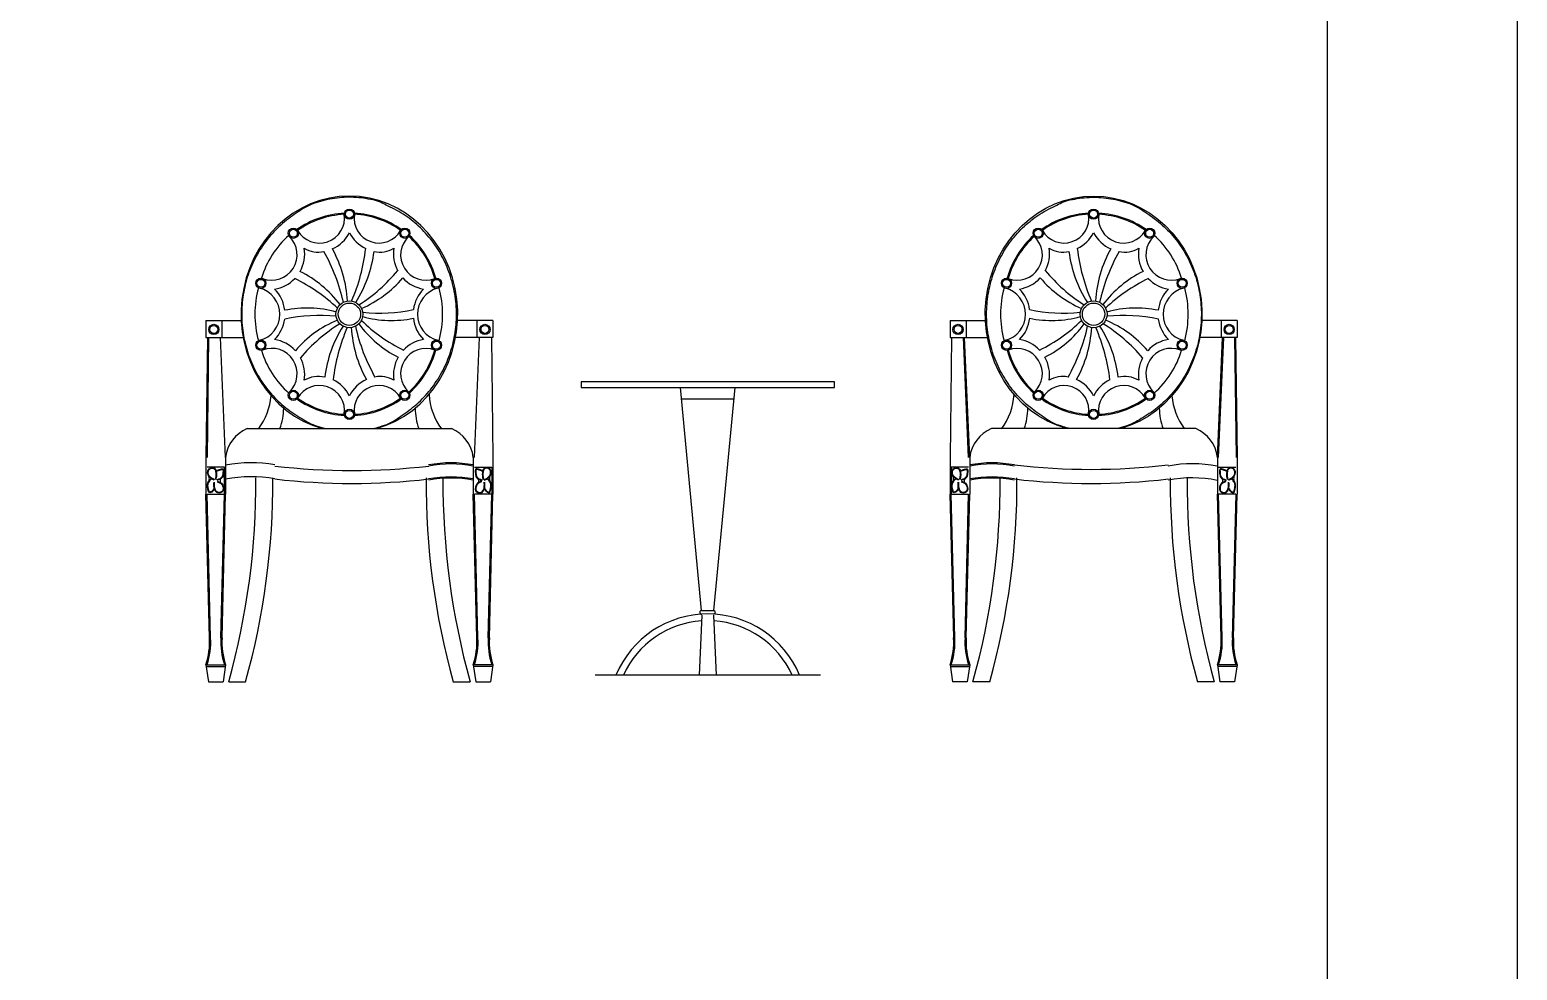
# Model space of a CAD drawing. Header units: inches. Extents: x 10 to 52.5, y 12.2 to 37.
# Drawn here: x 28.359 to 31.002, y 17.227 to 18.9 of the extents above; entities that cross this region are included whole.
import ezdxf

# ---------------------------------------------------------------- set-up
doc = ezdxf.new("R2010")
doc.units = ezdxf.units.IN
doc.header["$MEASUREMENT"] = 0
doc.layers.add('02', color=2, linetype='Continuous')
doc.layers.add('kadrbm', color=4, linetype='Continuous')

# ---------------------------------------------------------------- blocks, each defined once
blk = doc.blocks.new('kadrbm')
at = {"layer": 'kadrbm', "color": 4}
blk.add_lwpolyline([(0, 0), (0, 24.7972), (21, 24.7972), (21, 0), (0, 0)], close=True, dxfattribs=at)
blk.add_lwpolyline([(20.6631, 0.3257), (20.6631, 24.4603), (0.3369, 24.4603), (0.3369, 0.3257), (20.6631, 0.3257)], dxfattribs=at)

msp = doc.modelspace()

# ---------------------------------------------------------------- linework, layer by layer
at = {"layer": '02'}
for p, q in [((28.6719, 18.3828), (28.7347, 18.3828)), ((28.6719, 18.3828), (28.6719, 18.3528)), ((28.7005, 18.3828), (28.7005, 18.3528)), ((29.1819, 18.3828), (29.1191, 18.3828)), ((29.1534, 18.3828), (29.1534, 18.3528)), ((29.1819, 18.3828), (29.1819, 18.3528)), ((29.9941, 18.3828), (30.0569, 18.3828)), ((29.9941, 18.3828), (29.9941, 18.3528)), ((30.0227, 18.3828), (30.0227, 18.3528)), ((30.5041, 18.3828), (30.4413, 18.3828)), ((30.4755, 18.3828), (30.4755, 18.3528)), ((30.5041, 18.3828), (30.5041, 18.3528)), ((28.6746, 18.3528), (28.6719, 18.1395)), ((28.6719, 18.3528), (28.7382, 18.3528)), ((28.6766, 18.3527), (28.6739, 18.1395)), ((28.7069, 18.1395), (28.6978, 18.3528)), ((29.1819, 18.3528), (29.1157, 18.3528)), ((29.1489, 18.1394), (29.1581, 18.3527)), ((29.1793, 18.3528), (29.1819, 18.1395)), ((29.9968, 18.3528), (29.9941, 18.1395)), ((29.9941, 18.3528), (30.0604, 18.3528)), ((30.0271, 18.1394), (30.018, 18.3527)), ((30.0291, 18.1395), (30.02, 18.3528)), ((30.5041, 18.3528), (30.4379, 18.3528)), ((30.4691, 18.1395), (30.4782, 18.3528)), ((30.4711, 18.1394), (30.4802, 18.3527)), ((30.4994, 18.3527), (30.5021, 18.1395)), ((30.5014, 18.3528), (30.5041, 18.1395)), ((29.3386, 18.2737), (29.3386, 18.2637)), ((29.7886, 18.2737), (29.3386, 18.2737)), ((29.3386, 18.2637), (29.7886, 18.2637)), ((29.5527, 17.8673), (29.5151, 18.2637)), ((29.5745, 17.8673), (29.6121, 18.2637)), ((29.7886, 18.2637), (29.7886, 18.2737)), ((29.517, 18.2437), (29.6102, 18.2437)), ((28.7455, 18.1906), (29.1083, 18.1906)), ((30.4305, 18.1906), (30.0677, 18.1906)), ((28.6719, 18.1395), (28.6719, 18.074)), ((28.7069, 18.1395), (28.7069, 18.074)), ((29.1469, 18.1395), (29.1469, 18.074)), ((29.1819, 18.1395), (29.1819, 18.074)), ((29.9941, 18.1395), (29.9941, 18.074)), ((30.0291, 18.1395), (30.0291, 18.074)), ((30.4691, 18.1395), (30.4691, 18.074)), ((30.5041, 18.1395), (30.5041, 18.074)), ((28.7049, 18.1221), (28.6741, 18.1221)), ((28.7049, 18.074), (28.7049, 18.1221)), ((29.149, 18.1221), (29.1798, 18.1221)), ((29.1798, 18.1221), (29.1798, 18.074)), ((30.0271, 18.1221), (29.9962, 18.1221)), ((29.9962, 18.1221), (29.9962, 18.074)), ((30.4711, 18.1221), (30.502, 18.1221)), ((28.6783, 17.8184), (28.6719, 18.074)), ((28.6803, 17.8185), (28.6739, 18.074)), ((28.6741, 18.074), (28.7049, 18.074)), ((28.6986, 17.8185), (28.7049, 18.074)), ((28.7006, 17.8184), (28.7069, 18.074)), ((29.1533, 17.8184), (29.1469, 18.074)), ((29.1553, 17.8185), (29.1489, 18.074)), ((29.1798, 18.074), (29.149, 18.074)), ((29.1736, 17.8185), (29.1799, 18.074)), ((29.1756, 17.8184), (29.1819, 18.074)), ((30.0005, 17.8184), (29.9941, 18.074)), ((30.0025, 17.8185), (29.9961, 18.074)), ((29.9962, 18.074), (30.0271, 18.074)), ((30.0207, 17.8185), (30.0271, 18.074)), ((30.0227, 17.8184), (30.0291, 18.074)), ((30.4755, 17.8184), (30.4691, 18.074)), ((30.502, 18.074), (30.4711, 18.074)), ((30.4775, 17.8185), (30.4711, 18.074)), ((30.4957, 17.8185), (30.5021, 18.074)), ((30.4977, 17.8184), (30.5041, 18.074)), ((29.5525, 17.8673), (29.5745, 17.8673)), ((29.5532, 17.8588), (29.5483, 17.7522)), ((29.5739, 17.8588), (29.5788, 17.7522)), ((28.6719, 17.7706), (28.6763, 17.7406)), ((28.6719, 17.7706), (28.7069, 17.7706)), ((28.6724, 17.7676), (28.7065, 17.7676)), ((28.7069, 17.7706), (28.7025, 17.7406)), ((29.1819, 17.7706), (29.1469, 17.7706)), ((29.1469, 17.7706), (29.1513, 17.7406)), ((29.1815, 17.7676), (29.1474, 17.7676)), ((29.1819, 17.7706), (29.1775, 17.7406)), ((29.9941, 17.7706), (30.0291, 17.7706)), ((29.9941, 17.7706), (29.9985, 17.7406)), ((29.9945, 17.7676), (30.0287, 17.7676)), ((30.0291, 17.7706), (30.0247, 17.7406)), ((30.4691, 17.7706), (30.4735, 17.7406)), ((30.5041, 17.7706), (30.4691, 17.7706)), ((30.5037, 17.7676), (30.4695, 17.7676)), ((30.5041, 17.7706), (30.4997, 17.7406)), ((28.6763, 17.7406), (28.7025, 17.7406)), ((28.7125, 17.7406), (28.7425, 17.7406)), ((29.1113, 17.7406), (29.1413, 17.7406)), ((29.1513, 17.7406), (29.1775, 17.7406)), ((29.3636, 17.7525), (29.7636, 17.7525)), ((30.0247, 17.7406), (29.9985, 17.7406)), ((30.0647, 17.7406), (30.0347, 17.7406)), ((30.4635, 17.7406), (30.4335, 17.7406)), ((30.4997, 17.7406), (30.4735, 17.7406))]:
    msp.add_line(p, q, dxfattribs=at)
for centre, radius in [((28.9269, 18.5719), 0.00908), ((28.9269, 18.5719), 0.00708), ((30.2491, 18.5719), 0.00908), ((30.2491, 18.5719), 0.00708), ((28.8273, 18.5379), 0.00908), ((28.8273, 18.5379), 0.00708), ((29.0253, 18.5379), 0.00908), ((29.0253, 18.5379), 0.00708), ((30.1508, 18.5379), 0.00908), ((30.1508, 18.5379), 0.00708), ((30.3487, 18.5379), 0.00908), ((30.3487, 18.5379), 0.00708), ((28.7696, 18.4489), 0.00908), ((28.7696, 18.4489), 0.00708), ((29.0816, 18.4489), 0.00908), ((29.0816, 18.4489), 0.00708), ((30.0944, 18.4489), 0.00908), ((30.0944, 18.4489), 0.00708), ((30.4065, 18.4489), 0.00908), ((30.4065, 18.4489), 0.00708), ((28.9269, 18.3939), 0.0239), ((28.9269, 18.3939), 0.0199), ((30.2491, 18.3939), 0.0239), ((30.2491, 18.3939), 0.0199), ((28.686, 18.3669), 0.00908), ((28.686, 18.3669), 0.00708), ((29.1678, 18.3669), 0.00908), ((29.1678, 18.3669), 0.00708), ((30.0082, 18.3669), 0.00908), ((30.0082, 18.3669), 0.00708), ((30.49, 18.3669), 0.00908), ((30.49, 18.3669), 0.00708), ((28.7696, 18.3388), 0.00908), ((28.7696, 18.3388), 0.00708), ((29.0816, 18.3388), 0.00908), ((29.0816, 18.3388), 0.00708), ((30.0944, 18.3388), 0.00908), ((30.0944, 18.3388), 0.00708), ((30.4065, 18.3388), 0.00908), ((30.4065, 18.3388), 0.00708), ((28.8273, 18.2498), 0.00908), ((28.8273, 18.2498), 0.00708), ((29.0253, 18.2498), 0.00908), ((29.0253, 18.2498), 0.00708), ((30.1508, 18.2498), 0.00908), ((30.1508, 18.2498), 0.00708), ((30.3487, 18.2498), 0.00908), ((30.3487, 18.2498), 0.00708), ((28.9269, 18.2159), 0.00908), ((28.9269, 18.2159), 0.00708), ((30.2491, 18.2159), 0.00908), ((30.2491, 18.2159), 0.00708)]:
    msp.add_circle(centre, radius, dxfattribs=at)
for centre, radius, start, end in [((28.9266, 18.4113), 0.1625, 93.034, 124.9597), ((28.8736, 18.5652), 0.0447, 209.7396, 8.2899), ((28.9266, 18.4114), 0.1604, 93.1299, 124.8996), ((28.9794, 18.5645), 0.044, 170.6709, 330.7574), ((28.9273, 18.4156), 0.1583, 54.5619, 86.9122), ((28.9273, 18.4157), 0.1562, 54.6142, 86.8141), ((30.2487, 18.4156), 0.1583, 93.0878, 125.4381), ((30.1966, 18.5645), 0.044, 209.2426, 9.3291), ((30.2487, 18.4157), 0.1562, 93.1859, 125.3858), ((30.3024, 18.5652), 0.0447, 171.7101, 330.2604), ((30.2494, 18.4113), 0.1625, 55.0403, 86.966), ((30.2494, 18.4114), 0.1604, 55.1004, 86.8701), ((28.9294, 18.4104), 0.1657, 131.7387, 163.3542), ((28.7889, 18.4996), 0.0452, 248.902, 46.3165), ((28.8703, 18.568), 0.0637, 294.357, 332.7699), ((28.9835, 18.568), 0.0637, 207.2301, 244.236), ((29.0627, 18.4993), 0.0448, 132.4584, 290.8045), ((28.9237, 18.4137), 0.161, 15.7751, 47.4879), ((28.9236, 18.4136), 0.1631, 15.7726, 47.6437), ((30.2524, 18.4136), 0.1631, 132.3563, 164.2274), ((30.1133, 18.4993), 0.0448, 249.1955, 47.5416), ((30.2524, 18.4137), 0.161, 132.5121, 164.2249), ((30.1925, 18.568), 0.0637, 295.764, 332.7699), ((30.3057, 18.568), 0.0637, 207.2301, 245.643), ((30.3872, 18.4996), 0.0452, 133.6835, 291.098), ((30.2466, 18.4104), 0.1657, 16.6458, 48.2613), ((28.7838, 18.5015), 0.0637, 330.357, 8.7699), ((28.8717, 18.5537), 0.0493, 239.5167, 281.6084), ((28.5903, 18.3419), 0.3341, 12.6626, 29.2938), ((28.7062, 18.4045), 0.2178, 3.4244, 29.0092), ((28.6241, 18.5497), 0.3341, 336.6626, 353.2938), ((28.7545, 18.5322), 0.2178, 327.4244, 353.0092), ((28.9816, 18.551), 0.0466, 256.4127, 301.376), ((29.0688, 18.5015), 0.0637, 171.2301, 208.236), ((30.1072, 18.5015), 0.0637, 331.764, 8.7699), ((30.1944, 18.551), 0.0466, 238.624, 283.5873), ((30.4215, 18.5322), 0.2178, 186.9908, 212.5756), ((30.552, 18.5497), 0.3341, 186.7062, 203.3374), ((30.4699, 18.4045), 0.2178, 150.9908, 176.5756), ((30.5857, 18.3419), 0.3341, 150.7062, 167.3374), ((30.3043, 18.5537), 0.0493, 258.3916, 300.4833), ((30.3923, 18.5015), 0.0637, 171.2301, 209.643), ((28.7838, 18.5015), 0.0637, 279.2301, 316.236), ((28.6955, 18.1826), 0.3059, 46.588, 63.9683), ((28.75, 18.2903), 0.2006, 36.9759, 63.6371), ((28.7808, 18.6646), 0.3018, 302.699, 320.1974), ((28.8722, 18.5844), 0.1955, 292.9323, 319.9428), ((29.0688, 18.5015), 0.0637, 222.357, 260.7699), ((30.1072, 18.5015), 0.0637, 279.2301, 317.643), ((30.3039, 18.5844), 0.1955, 220.0572, 247.0677), ((30.3952, 18.6646), 0.3018, 219.8026, 237.301), ((30.426, 18.2903), 0.2006, 116.3629, 143.0241), ((30.4806, 18.1826), 0.3059, 116.0317, 133.412), ((30.3923, 18.5015), 0.0637, 223.764, 260.7699), ((28.9389, 18.3939), 0.18, 164.8366, 195.1634), ((28.7557, 18.3939), 0.0477, 283.6881, 76.3119), ((28.7488, 18.3939), 0.0637, 6.357, 44.7699), ((29.1038, 18.3939), 0.0637, 135.2301, 172.236), ((29.0955, 18.3939), 0.0477, 103.6881, 256.3119), ((28.9124, 18.3939), 0.18, 344.8366, 15.1634), ((30.2637, 18.3939), 0.18, 164.8366, 195.1634), ((30.0805, 18.3939), 0.0477, 283.6881, 76.3119), ((30.0723, 18.3939), 0.0637, 7.764, 44.7699), ((30.4272, 18.3939), 0.0637, 135.2301, 173.643), ((30.4203, 18.3939), 0.0477, 103.6881, 256.3119), ((30.2372, 18.3939), 0.18, 344.8366, 15.1634), ((28.8515, 18.209), 0.1959, 74.6285, 101.6088), ((28.9796, 18.6882), 0.2923, 264.2939, 282.0771), ((30.1965, 18.6882), 0.2923, 257.9229, 275.7061), ((30.3246, 18.209), 0.1959, 78.3912, 105.3715), ((28.7488, 18.3939), 0.0637, 315.2301, 352.236), ((28.8739, 18.0913), 0.3004, 84.3716, 101.9119), ((28.9824, 18.1989), 0.1998, 112.6156, 139.3318), ((29.0744, 18.1166), 0.3081, 122.2736, 139.594), ((29.0993, 18.2555), 0.2178, 147.4244, 173.0092), ((29.2298, 18.238), 0.3341, 156.6626, 173.2938), ((29.1477, 18.3833), 0.2178, 183.4244, 209.0092), ((29.2636, 18.4458), 0.3341, 192.6626, 209.2938), ((29.1019, 18.4932), 0.1965, 216.3337, 243.2733), ((29.1558, 18.5983), 0.2992, 226.0412, 243.6167), ((29.0017, 18.5734), 0.1906, 254.4158, 281.7689), ((29.1038, 18.3939), 0.0637, 186.357, 224.7699), ((30.0723, 18.3939), 0.0637, 315.2301, 353.643), ((30.1744, 18.5734), 0.1906, 258.2311, 285.5842), ((30.0202, 18.5983), 0.2992, 296.3833, 313.9588), ((30.0742, 18.4932), 0.1965, 296.7267, 323.6663), ((29.9125, 18.4458), 0.3341, 330.7062, 347.3374), ((30.0283, 18.3833), 0.2178, 330.9908, 356.5756), ((29.9463, 18.238), 0.3341, 6.7062, 23.3374), ((30.0767, 18.2555), 0.2178, 6.9908, 32.5756), ((30.1016, 18.1166), 0.3081, 40.406, 57.7264), ((30.1937, 18.1989), 0.1998, 40.6682, 67.3844), ((30.3022, 18.0913), 0.3004, 78.0881, 95.6284), ((30.4272, 18.3939), 0.0637, 187.764, 224.7699), ((28.7838, 18.2862), 0.0637, 42.357, 80.7699), ((29.0688, 18.2862), 0.0637, 99.2301, 136.236), ((30.1072, 18.2862), 0.0637, 43.764, 80.7699), ((30.3923, 18.2862), 0.0637, 99.2301, 137.643), ((28.9294, 18.3773), 0.1657, 196.6458, 228.2613), ((28.7889, 18.2881), 0.0452, 313.6835, 111.098), ((28.7838, 18.2862), 0.0637, 351.2301, 28.236), ((29.0688, 18.2862), 0.0637, 150.357, 188.7699), ((29.0627, 18.2884), 0.0448, 69.1955, 227.5416), ((28.9237, 18.3741), 0.161, 312.5121, 344.2249), ((28.9236, 18.3742), 0.1631, 312.3563, 344.2274), ((30.2524, 18.3742), 0.1631, 195.7726, 227.6437), ((30.1133, 18.2884), 0.0448, 312.4584, 110.8045), ((30.2524, 18.3741), 0.161, 195.7751, 227.4879), ((30.1072, 18.2862), 0.0637, 351.2301, 29.643), ((30.3923, 18.2862), 0.0637, 151.764, 188.7699), ((30.3872, 18.2881), 0.0452, 68.902, 226.3165), ((30.2466, 18.3773), 0.1657, 311.7387, 343.3542), ((28.8736, 18.2225), 0.0447, 351.7101, 150.2604), ((28.8719, 18.2335), 0.0498, 76.85, 120.3345), ((28.8703, 18.2197), 0.0637, 27.2301, 64.236), ((28.9835, 18.2197), 0.0637, 114.357, 152.7699), ((28.9794, 18.2232), 0.044, 29.2426, 189.3291), ((28.9818, 18.2373), 0.046, 58.4252, 102.0084), ((30.1966, 18.2232), 0.044, 350.6709, 150.7574), ((30.1942, 18.2373), 0.046, 77.9916, 121.5748), ((30.1925, 18.2197), 0.0637, 27.2301, 65.643), ((30.3057, 18.2197), 0.0637, 115.764, 152.7699), ((30.3024, 18.2225), 0.0447, 29.7396, 188.2899), ((30.3042, 18.2335), 0.0498, 59.6655, 103.15), ((28.6745, 18.258), 0.1136, 323.5732, 355.3389), ((28.9266, 18.3764), 0.1625, 235.0403, 266.966), ((28.9266, 18.3763), 0.1604, 235.1004, 266.8701), ((28.9273, 18.3722), 0.1583, 273.0878, 305.4381), ((28.9273, 18.372), 0.1562, 273.1859, 305.3858), ((29.1818, 18.2574), 0.1136, 183.0419, 216.4268), ((29.9943, 18.2574), 0.1136, 323.5732, 356.9581), ((30.2487, 18.3722), 0.1583, 234.5619, 266.9122), ((30.2487, 18.372), 0.1562, 234.6142, 266.8141), ((30.2494, 18.3764), 0.1625, 273.034, 304.9597), ((30.2494, 18.3763), 0.1604, 273.1299, 304.8996), ((30.5015, 18.258), 0.1136, 184.6611, 216.4268), ((28.6967, 18.2292), 0.1136, 340.1355, 358.8047), ((29.1571, 18.2292), 0.1136, 181.1953, 199.8645), ((30.0189, 18.2292), 0.1136, 340.1355, 358.8047), ((30.4793, 18.2292), 0.1136, 181.1953, 199.8645), ((28.7692, 18.1325), 0.0627, 112.2151, 173.6259), ((29.0846, 18.1325), 0.0627, 6.3741, 67.7849), ((30.0914, 18.1325), 0.0627, 112.2151, 173.6259), ((30.4068, 18.1325), 0.0627, 6.3741, 67.7849), ((28.7519, 17.8995), 0.2305, 79.3273, 101.2556), ((29.1073, 17.9158), 0.2139, 79.3273, 100.6727), ((30.0687, 17.9158), 0.2139, 79.3273, 100.6727), ((28.6605, 18.1016), 0.0176, 346.8768, 11.1963), ((28.7519, 17.8745), 0.2305, 79.3273, 101.2556), ((28.9311, 19.3009), 1.1848, 263.3674, 276.6326), ((29.1073, 17.8908), 0.2139, 79.3273, 100.6727), ((29.1073, 17.9158), 0.2119, 79.3273, 100.6917), ((29.1933, 18.1016), 0.0176, 168.8037, 193.1232), ((29.9827, 18.1016), 0.0176, 346.8768, 11.1963), ((30.0687, 17.8908), 0.2139, 79.3273, 100.6727), ((30.0687, 17.9158), 0.2119, 79.3083, 100.6727), ((30.2449, 19.3009), 1.1828, 263.3708, 276.6292), ((30.4241, 17.8995), 0.2285, 78.7444, 100.6903), ((30.5155, 18.1016), 0.0176, 168.8037, 193.1232), ((28.7057, 18.0974), 0.00855, 153.3228, 198.1511), ((27.4427, 18.0941), 1.3181, 344.4427, 0.3871), ((27.4727, 18.0941), 1.3181, 344.4427, 0.3871), ((28.9311, 19.2759), 1.1828, 263.3708, 276.6292), ((30.3812, 18.0941), 1.3181, 179.6129, 195.5573), ((29.1073, 17.8908), 0.2119, 79.3273, 100.6917), ((30.4112, 18.0941), 1.3181, 179.6129, 195.5573), ((29.1482, 18.0974), 0.00855, 341.8489, 26.6772), ((30.0279, 18.0974), 0.00855, 153.3228, 198.1511), ((30.0687, 17.8908), 0.2119, 79.3083, 100.6727), ((28.7649, 18.0941), 1.3181, 344.4427, 0.3871), ((28.7949, 18.0941), 1.3181, 344.4427, 0.3871), ((30.2449, 19.2759), 1.1828, 263.3708, 276.6292), ((30.4241, 17.8745), 0.2285, 78.7444, 100.6903), ((31.7034, 18.0941), 1.3181, 179.6129, 195.5573), ((31.7334, 18.0941), 1.3181, 179.6129, 195.5573), ((30.4703, 18.0974), 0.00855, 341.8489, 26.6772), ((29.5526, 17.864), 0.00331, 88.4371, 282.4013), ((29.5738, 17.8641), 0.0033, 269.8289, 79.3327), ((29.5636, 17.6843), 0.1767, 22.6716, 157.3284), ((29.5636, 17.6843), 0.1647, 93.7695, 155.5736), ((29.5636, 17.6843), 0.1647, 24.4264, 86.2305), ((28.5526, 17.8108), 0.1259, 341.3697, 3.4492), ((28.5526, 17.8108), 0.1279, 341.6715, 3.4333), ((28.8263, 17.8108), 0.1279, 176.5667, 198.3285), ((28.8263, 17.8108), 0.1259, 176.5508, 198.6303), ((29.0276, 17.8108), 0.1259, 341.3697, 3.4492), ((29.0276, 17.8108), 0.1279, 341.6715, 3.4333), ((29.3013, 17.8108), 0.1279, 176.5667, 198.3285), ((29.3013, 17.8108), 0.1259, 176.5508, 198.6303), ((29.8748, 17.8108), 0.1259, 341.3697, 3.4492), ((29.8748, 17.8108), 0.1279, 341.6715, 3.4333), ((30.1484, 17.8108), 0.1279, 176.5667, 198.3285), ((30.1484, 17.8108), 0.1259, 176.5508, 198.6303), ((30.3498, 17.8108), 0.1259, 341.3697, 3.4492), ((30.3498, 17.8108), 0.1279, 341.6715, 3.4333), ((30.6234, 17.8108), 0.1279, 176.5667, 198.3285), ((30.6234, 17.8108), 0.1259, 176.5508, 198.6303)]:
    msp.add_arc(centre, radius, start, end, dxfattribs=at)
msp.add_ellipse((28.9269, 18.3939), major_axis=(0, -0.21), ratio=0.916544, start_param=0.25392, end_param=6.029265, dxfattribs=at)
at = {"layer": '02', "extrusion": (0, 0, -1)}
msp.add_ellipse((30.2491, 18.3939), major_axis=(0, 0.21), ratio=0.916544, start_param=3.395513, end_param=9.170858, dxfattribs=at)
at = {"layer": '02'}
for points, knots in [([(28.9686, 18.1906), (28.9728, 18.1916), (28.9771, 18.1927), (28.9922, 18.1973), (29.003, 18.2017), (29.0172, 18.2123), (29.0271, 18.2186), (29.0456, 18.2329), (29.0543, 18.2409), (29.0702, 18.2584), (29.0774, 18.2679), (29.0901, 18.288), (29.0957, 18.2987), (29.105, 18.3209), (29.1087, 18.3324), (29.1142, 18.356), (29.1159, 18.368), (29.1174, 18.3922), (29.1172, 18.4044), (29.1147, 18.4285), (29.1124, 18.4405), (29.106, 18.4638), (29.1018, 18.4751), (29.0917, 18.4969), (29.0857, 18.5073), (29.0721, 18.5268), (29.0645, 18.536), (29.048, 18.5527), (29.039, 18.5603), (29.0199, 18.5738), (29.0098, 18.5796), (28.9888, 18.5893), (28.9842, 18.5932), (28.962, 18.5989), (28.9506, 18.6007), (28.9277, 18.6022), (28.9163, 18.6019), (28.8935, 18.5992), (28.8822, 18.5968), (28.8603, 18.5899), (28.8496, 18.5854), (28.8341, 18.5746), (28.8243, 18.5683), (28.8059, 18.5538), (28.7973, 18.5458), (28.7815, 18.5282), (28.7744, 18.5186), (28.7617, 18.4984), (28.7563, 18.4877), (28.7471, 18.4654), (28.7435, 18.4539), (28.7382, 18.4302), (28.7365, 18.4182), (28.7352, 18.394), (28.7355, 18.3818), (28.7382, 18.3577), (28.7405, 18.3457), (28.7471, 18.3225), (28.7513, 18.3112), (28.7616, 18.2895), (28.7677, 18.2791), (28.7814, 18.2597), (28.789, 18.2506), (28.8057, 18.234), (28.8148, 18.2265), (28.8339, 18.2132), (28.8441, 18.2074), (28.8601, 18.1979), (28.871, 18.1941), (28.8832, 18.1911), (28.8842, 18.1908), (28.8853, 18.1906)], [0.213859, 0.213859, 0.213859, 0.213859, 0.280188, 0.280188, 0.455126, 0.455126, 0.630064, 0.630064, 0.805002, 0.805002, 0.979939, 0.979939, 1.154877, 1.154877, 1.329815, 1.329815, 1.504753, 1.504753, 1.679691, 1.679691, 1.854629, 1.854629, 2.029566, 2.029566, 2.204504, 2.204504, 2.379442, 2.379442, 2.55438, 2.55438, 2.729318, 2.729318, 2.904256, 2.904256, 3.079193, 3.079193, 3.254131, 3.254131, 3.429069, 3.429069, 3.604007, 3.604007, 3.778945, 3.778945, 3.953882, 3.953882, 4.12882, 4.12882, 4.303758, 4.303758, 4.478696, 4.478696, 4.653634, 4.653634, 4.828572, 4.828572, 5.003509, 5.003509, 5.178447, 5.178447, 5.353385, 5.353385, 5.528323, 5.528323, 5.703261, 5.703261, 5.878199, 5.878199, 6.053136, 6.053136, 6.069317, 6.069317, 6.069317, 6.069317]), ([(30.2074, 18.1906), (30.2032, 18.1916), (30.199, 18.1927), (30.1838, 18.1973), (30.1731, 18.2017), (30.1588, 18.2123), (30.149, 18.2186), (30.1304, 18.2329), (30.1218, 18.2409), (30.1059, 18.2584), (30.0987, 18.2679), (30.0859, 18.288), (30.0803, 18.2987), (30.0711, 18.3209), (30.0674, 18.3324), (30.0619, 18.356), (30.0601, 18.368), (30.0586, 18.3922), (30.0589, 18.4044), (30.0614, 18.4285), (30.0636, 18.4405), (30.07, 18.4638), (30.0742, 18.4751), (30.0844, 18.4969), (30.0903, 18.5073), (30.1039, 18.5268), (30.1115, 18.536), (30.1281, 18.5527), (30.1371, 18.5603), (30.1561, 18.5738), (30.1662, 18.5796), (30.1872, 18.5893), (30.1918, 18.5932), (30.2141, 18.5989), (30.2254, 18.6007), (30.2483, 18.6022), (30.2598, 18.6019), (30.2825, 18.5992), (30.2938, 18.5968), (30.3158, 18.5899), (30.3265, 18.5854), (30.3419, 18.5746), (30.3517, 18.5683), (30.3702, 18.5538), (30.3788, 18.5458), (30.3945, 18.5282), (30.4017, 18.5186), (30.4143, 18.4984), (30.4198, 18.4877), (30.4289, 18.4654), (30.4325, 18.4539), (30.4379, 18.4302), (30.4395, 18.4182), (30.4409, 18.394), (30.4405, 18.3818), (30.4379, 18.3577), (30.4356, 18.3457), (30.429, 18.3225), (30.4247, 18.3112), (30.4144, 18.2895), (30.4084, 18.2791), (30.3947, 18.2597), (30.387, 18.2506), (30.3703, 18.234), (30.3613, 18.2265), (30.3421, 18.2132), (30.332, 18.2074), (30.316, 18.1979), (30.305, 18.1941), (30.2929, 18.1911), (30.2918, 18.1908), (30.2908, 18.1906)], [0.213859, 0.213859, 0.213859, 0.213859, 0.280188, 0.280188, 0.455126, 0.455126, 0.630064, 0.630064, 0.805002, 0.805002, 0.979939, 0.979939, 1.154877, 1.154877, 1.329815, 1.329815, 1.504753, 1.504753, 1.679691, 1.679691, 1.854629, 1.854629, 2.029566, 2.029566, 2.204504, 2.204504, 2.379442, 2.379442, 2.55438, 2.55438, 2.729318, 2.729318, 2.904256, 2.904256, 3.079193, 3.079193, 3.254131, 3.254131, 3.429069, 3.429069, 3.604007, 3.604007, 3.778945, 3.778945, 3.953882, 3.953882, 4.12882, 4.12882, 4.303758, 4.303758, 4.478696, 4.478696, 4.653634, 4.653634, 4.828572, 4.828572, 5.003509, 5.003509, 5.178447, 5.178447, 5.353385, 5.353385, 5.528323, 5.528323, 5.703261, 5.703261, 5.878199, 5.878199, 6.053136, 6.053136, 6.069317, 6.069317, 6.069317, 6.069317]), ([(28.6873, 18.0997), (28.6868, 18.0999), (28.6864, 18.1002), (28.6851, 18.1009), (28.6842, 18.1013), (28.682, 18.1027), (28.6807, 18.1036), (28.6788, 18.1054), (28.678, 18.1062), (28.6771, 18.1077), (28.6768, 18.1083), (28.6764, 18.1095), (28.6762, 18.1101), (28.676, 18.1118), (28.676, 18.1129), (28.6764, 18.1146), (28.6766, 18.1153), (28.6771, 18.1166), (28.6775, 18.1172), (28.6784, 18.1184), (28.679, 18.119), (28.6801, 18.1198), (28.6805, 18.12), (28.6814, 18.1203), (28.6817, 18.1203), (28.6825, 18.1204), (28.6829, 18.1204), (28.6841, 18.1203), (28.685, 18.1201), (28.686, 18.1196), (28.6863, 18.1194), (28.6869, 18.119), (28.6872, 18.1187), (28.688, 18.1178), (28.6885, 18.1169), (28.6892, 18.1149), (28.6894, 18.1139), (28.6897, 18.1121), (28.6897, 18.1114), (28.6898, 18.1101), (28.6899, 18.1094), (28.6898, 18.1075), (28.6897, 18.1062), (28.6894, 18.1043), (28.6893, 18.1036), (28.6889, 18.1022), (28.6887, 18.1015), (28.6885, 18.1006), (28.6884, 18.1005), (28.6884, 18.1003)], [0, 0, 0, 0, 1.372356, 1.372356, 4.117069, 4.117069, 8.811731, 8.811731, 12.722603, 12.722603, 14.840796, 14.840796, 16.958988, 16.958988, 20.455372, 20.455372, 22.611177, 22.611177, 24.766982, 24.766982, 27.514302, 27.514302, 29.259194, 29.259194, 30.597358, 30.597358, 31.935522, 31.935522, 34.705647, 34.705647, 35.965458, 35.965458, 37.22527, 37.22527, 40.502212, 40.502212, 43.779154, 43.779154, 45.782777, 45.782777, 47.7864, 47.7864, 51.793647, 51.793647, 53.999712, 53.999712, 56.205778, 56.205778, 56.745218, 56.745218, 56.745218, 56.745218]), ([(28.69, 18.1154), (28.6917, 18.1162), (28.6955, 18.1178), (28.7039, 18.1202), (28.7031, 18.1114), (28.7027, 18.1027), (28.6956, 18.0998), (28.6915, 18.0981)], [0.676819, 0.676819, 0.676819, 0.676819, 6.725794, 13.774837, 18.934321, 27.752954, 39.598283, 39.598283, 39.598283, 39.598283]), ([(28.6905, 18.1145), (28.6908, 18.1146), (28.6911, 18.1148), (28.6921, 18.1152), (28.6928, 18.1155), (28.694, 18.116), (28.6945, 18.1162), (28.6955, 18.1166), (28.6959, 18.1167), (28.6968, 18.117), (28.6973, 18.1172), (28.6984, 18.1175), (28.699, 18.1177), (28.7002, 18.1179), (28.7007, 18.1179), (28.7013, 18.1179), (28.7015, 18.1178), (28.7018, 18.1177), (28.7019, 18.1177), (28.702, 18.1176), (28.702, 18.1175), (28.7021, 18.1174), (28.7021, 18.1174), (28.7022, 18.1171), (28.7023, 18.1168), (28.7024, 18.1162), (28.7024, 18.1158), (28.7024, 18.115), (28.7024, 18.1145), (28.7023, 18.1136), (28.7023, 18.1131), (28.7022, 18.1121), (28.7022, 18.1117), (28.702, 18.1103), (28.702, 18.1094), (28.7017, 18.1079), (28.7016, 18.1072), (28.7012, 18.1061), (28.701, 18.1056), (28.7006, 18.1049), (28.7005, 18.1047), (28.7, 18.1041), (28.6998, 18.1039), (28.699, 18.1031), (28.6984, 18.1026), (28.6964, 18.1013), (28.6948, 18.1006), (28.6925, 18.0996), (28.6918, 18.0993), (28.6911, 18.099)], [0.676819, 0.676819, 0.676819, 0.676819, 1.867509, 1.867509, 4.248889, 4.248889, 5.818816, 5.818816, 7.033773, 7.033773, 8.24873, 8.24873, 9.970394, 9.970394, 11.692058, 11.692058, 12.664183, 12.664183, 13.636307, 13.636307, 14.119992, 14.119992, 14.603677, 14.603677, 15.790585, 15.790585, 16.977492, 16.977492, 18.164399, 18.164399, 19.426153, 19.426153, 20.687907, 20.687907, 23.211414, 23.211414, 25.560153, 25.560153, 27.383155, 27.383155, 28.70202, 28.70202, 30.020885, 30.020885, 32.658614, 32.658614, 37.665748, 37.665748, 39.598283, 39.598283, 39.598283, 39.598283]), ([(29.1638, 18.1154), (29.1621, 18.1162), (29.1584, 18.1178), (29.15, 18.1202), (29.1508, 18.1114), (29.1512, 18.1027), (29.1583, 18.0998), (29.1624, 18.0981)], [0.676819, 0.676819, 0.676819, 0.676819, 6.725794, 13.774837, 18.934321, 27.752954, 39.598283, 39.598283, 39.598283, 39.598283]), ([(29.1634, 18.1145), (29.1631, 18.1146), (29.1627, 18.1148), (29.1617, 18.1152), (29.161, 18.1155), (29.1598, 18.116), (29.1593, 18.1162), (29.1584, 18.1166), (29.1579, 18.1167), (29.1571, 18.117), (29.1566, 18.1172), (29.1555, 18.1175), (29.1549, 18.1177), (29.1537, 18.1179), (29.1532, 18.1179), (29.1525, 18.1179), (29.1523, 18.1178), (29.1521, 18.1177), (29.152, 18.1177), (29.1519, 18.1176), (29.1518, 18.1175), (29.1518, 18.1174), (29.1517, 18.1174), (29.1516, 18.1171), (29.1516, 18.1168), (29.1515, 18.1162), (29.1515, 18.1158), (29.1515, 18.115), (29.1515, 18.1145), (29.1516, 18.1136), (29.1516, 18.1131), (29.1517, 18.1121), (29.1517, 18.1117), (29.1518, 18.1103), (29.1519, 18.1094), (29.1521, 18.1079), (29.1523, 18.1072), (29.1526, 18.1061), (29.1528, 18.1056), (29.1532, 18.1049), (29.1534, 18.1047), (29.1538, 18.1041), (29.1541, 18.1039), (29.1549, 18.1031), (29.1555, 18.1026), (29.1575, 18.1013), (29.1591, 18.1006), (29.1614, 18.0996), (29.1621, 18.0993), (29.1627, 18.099)], [0.676819, 0.676819, 0.676819, 0.676819, 1.867509, 1.867509, 4.248889, 4.248889, 5.818816, 5.818816, 7.033773, 7.033773, 8.24873, 8.24873, 9.970394, 9.970394, 11.692058, 11.692058, 12.664183, 12.664183, 13.636307, 13.636307, 14.119992, 14.119992, 14.603677, 14.603677, 15.790585, 15.790585, 16.977492, 16.977492, 18.164399, 18.164399, 19.426153, 19.426153, 20.687907, 20.687907, 23.211414, 23.211414, 25.560153, 25.560153, 27.383155, 27.383155, 28.70202, 28.70202, 30.020885, 30.020885, 32.658614, 32.658614, 37.665748, 37.665748, 39.598283, 39.598283, 39.598283, 39.598283]), ([(29.1666, 18.0997), (29.167, 18.0999), (29.1675, 18.1002), (29.1688, 18.1009), (29.1696, 18.1013), (29.1718, 18.1027), (29.1731, 18.1036), (29.1751, 18.1054), (29.1759, 18.1062), (29.1768, 18.1077), (29.177, 18.1083), (29.1775, 18.1095), (29.1776, 18.1101), (29.1779, 18.1118), (29.1778, 18.1129), (29.1775, 18.1146), (29.1773, 18.1153), (29.1768, 18.1166), (29.1764, 18.1172), (29.1755, 18.1184), (29.1749, 18.119), (29.1738, 18.1198), (29.1733, 18.12), (29.1725, 18.1203), (29.1721, 18.1203), (29.1714, 18.1204), (29.171, 18.1204), (29.1697, 18.1203), (29.1689, 18.1201), (29.1678, 18.1196), (29.1675, 18.1194), (29.167, 18.119), (29.1667, 18.1187), (29.1659, 18.1178), (29.1654, 18.1169), (29.1647, 18.1149), (29.1644, 18.1139), (29.1642, 18.1121), (29.1641, 18.1114), (29.164, 18.1101), (29.164, 18.1094), (29.164, 18.1075), (29.1641, 18.1062), (29.1645, 18.1043), (29.1646, 18.1036), (29.1649, 18.1022), (29.1651, 18.1015), (29.1654, 18.1006), (29.1654, 18.1005), (29.1655, 18.1003)], [0, 0, 0, 0, 1.372356, 1.372356, 4.117069, 4.117069, 8.811731, 8.811731, 12.722603, 12.722603, 14.840796, 14.840796, 16.958988, 16.958988, 20.455372, 20.455372, 22.611177, 22.611177, 24.766982, 24.766982, 27.514302, 27.514302, 29.259194, 29.259194, 30.597358, 30.597358, 31.935522, 31.935522, 34.705647, 34.705647, 35.965458, 35.965458, 37.22527, 37.22527, 40.502212, 40.502212, 43.779154, 43.779154, 45.782777, 45.782777, 47.7864, 47.7864, 51.793647, 51.793647, 53.999712, 53.999712, 56.205778, 56.205778, 56.745218, 56.745218, 56.745218, 56.745218]), ([(30.009, 18.0988), (30.0044, 18.1013), (29.9974, 18.1051), (29.9968, 18.1159), (30.0022, 18.1224), (30.0111, 18.1205), (30.0133, 18.1119), (30.013, 18.1051), (30.0119, 18.1012), (30.0115, 18.1)], [0, 0, 0, 0, 14.375763, 21.672309, 29.698579, 35.900952, 44.731969, 52.978672, 56.745218, 56.745218, 56.745218, 56.745218]), ([(30.0094, 18.0997), (30.009, 18.0999), (30.0086, 18.1002), (30.0073, 18.1009), (30.0064, 18.1013), (30.0042, 18.1027), (30.0029, 18.1036), (30.0009, 18.1054), (30.0002, 18.1062), (29.9993, 18.1077), (29.999, 18.1083), (29.9986, 18.1095), (29.9984, 18.1101), (29.9982, 18.1118), (29.9982, 18.1129), (29.9985, 18.1146), (29.9987, 18.1153), (29.9993, 18.1166), (29.9996, 18.1172), (30.0006, 18.1184), (30.0012, 18.119), (30.0023, 18.1198), (30.0027, 18.12), (30.0035, 18.1203), (30.0039, 18.1203), (30.0047, 18.1204), (30.0051, 18.1204), (30.0063, 18.1203), (30.0072, 18.1201), (30.0082, 18.1196), (30.0085, 18.1194), (30.0091, 18.119), (30.0093, 18.1187), (30.0102, 18.1178), (30.0107, 18.1169), (30.0114, 18.1149), (30.0116, 18.1139), (30.0119, 18.1121), (30.0119, 18.1114), (30.012, 18.1101), (30.012, 18.1094), (30.012, 18.1075), (30.0119, 18.1062), (30.0116, 18.1043), (30.0114, 18.1036), (30.0111, 18.1022), (30.0109, 18.1015), (30.0107, 18.1006), (30.0106, 18.1005), (30.0106, 18.1003)], [0, 0, 0, 0, 1.372356, 1.372356, 4.117069, 4.117069, 8.811731, 8.811731, 12.722603, 12.722603, 14.840796, 14.840796, 16.958988, 16.958988, 20.455372, 20.455372, 22.611177, 22.611177, 24.766982, 24.766982, 27.514302, 27.514302, 29.259194, 29.259194, 30.597358, 30.597358, 31.935522, 31.935522, 34.705647, 34.705647, 35.965458, 35.965458, 37.22527, 37.22527, 40.502212, 40.502212, 43.779154, 43.779154, 45.782777, 45.782777, 47.7864, 47.7864, 51.793647, 51.793647, 53.999712, 53.999712, 56.205778, 56.205778, 56.745218, 56.745218, 56.745218, 56.745218]), ([(30.0122, 18.1154), (30.0139, 18.1162), (30.0177, 18.1178), (30.0261, 18.1202), (30.0253, 18.1114), (30.0249, 18.1027), (30.0178, 18.0998), (30.0137, 18.0981)], [0.676819, 0.676819, 0.676819, 0.676819, 6.725794, 13.774837, 18.934321, 27.752954, 39.598283, 39.598283, 39.598283, 39.598283]), ([(30.0126, 18.1145), (30.013, 18.1146), (30.0133, 18.1148), (30.0143, 18.1152), (30.015, 18.1155), (30.0162, 18.116), (30.0167, 18.1162), (30.0177, 18.1166), (30.0181, 18.1167), (30.019, 18.117), (30.0195, 18.1172), (30.0206, 18.1175), (30.0212, 18.1177), (30.0224, 18.1179), (30.0229, 18.1179), (30.0235, 18.1179), (30.0237, 18.1178), (30.024, 18.1177), (30.0241, 18.1177), (30.0242, 18.1176), (30.0242, 18.1175), (30.0243, 18.1174), (30.0243, 18.1174), (30.0244, 18.1171), (30.0245, 18.1168), (30.0246, 18.1162), (30.0246, 18.1158), (30.0246, 18.115), (30.0246, 18.1145), (30.0245, 18.1136), (30.0244, 18.1131), (30.0244, 18.1121), (30.0243, 18.1117), (30.0242, 18.1103), (30.0241, 18.1094), (30.0239, 18.1079), (30.0238, 18.1072), (30.0234, 18.1061), (30.0232, 18.1056), (30.0228, 18.1049), (30.0226, 18.1047), (30.0222, 18.1041), (30.022, 18.1039), (30.0212, 18.1031), (30.0206, 18.1026), (30.0186, 18.1013), (30.017, 18.1006), (30.0146, 18.0996), (30.014, 18.0993), (30.0133, 18.099)], [0.676819, 0.676819, 0.676819, 0.676819, 1.867509, 1.867509, 4.248889, 4.248889, 5.818816, 5.818816, 7.033773, 7.033773, 8.24873, 8.24873, 9.970394, 9.970394, 11.692058, 11.692058, 12.664183, 12.664183, 13.636307, 13.636307, 14.119992, 14.119992, 14.603677, 14.603677, 15.790585, 15.790585, 16.977492, 16.977492, 18.164399, 18.164399, 19.426153, 19.426153, 20.687907, 20.687907, 23.211414, 23.211414, 25.560153, 25.560153, 27.383155, 27.383155, 28.70202, 28.70202, 30.020885, 30.020885, 32.658614, 32.658614, 37.665748, 37.665748, 39.598283, 39.598283, 39.598283, 39.598283]), ([(30.486, 18.1154), (30.4843, 18.1162), (30.4805, 18.1178), (30.4722, 18.1202), (30.473, 18.1114), (30.4733, 18.1027), (30.4805, 18.0998), (30.4845, 18.0981)], [0.676819, 0.676819, 0.676819, 0.676819, 6.725794, 13.774837, 18.934321, 27.752954, 39.598283, 39.598283, 39.598283, 39.598283]), ([(30.4856, 18.1145), (30.4853, 18.1146), (30.4849, 18.1148), (30.4839, 18.1152), (30.4832, 18.1155), (30.482, 18.116), (30.4815, 18.1162), (30.4806, 18.1166), (30.4801, 18.1167), (30.4792, 18.117), (30.4788, 18.1172), (30.4777, 18.1175), (30.477, 18.1177), (30.4759, 18.1179), (30.4753, 18.1179), (30.4747, 18.1179), (30.4745, 18.1178), (30.4742, 18.1177), (30.4741, 18.1177), (30.474, 18.1176), (30.474, 18.1175), (30.474, 18.1174), (30.4739, 18.1174), (30.4738, 18.1171), (30.4737, 18.1168), (30.4737, 18.1162), (30.4736, 18.1158), (30.4737, 18.115), (30.4737, 18.1145), (30.4737, 18.1136), (30.4738, 18.1131), (30.4739, 18.1121), (30.4739, 18.1117), (30.474, 18.1103), (30.4741, 18.1094), (30.4743, 18.1079), (30.4745, 18.1072), (30.4748, 18.1061), (30.475, 18.1056), (30.4754, 18.1049), (30.4756, 18.1047), (30.476, 18.1041), (30.4763, 18.1039), (30.477, 18.1031), (30.4777, 18.1026), (30.4797, 18.1013), (30.4813, 18.1006), (30.4836, 18.0996), (30.4843, 18.0993), (30.4849, 18.099)], [0.676819, 0.676819, 0.676819, 0.676819, 1.867509, 1.867509, 4.248889, 4.248889, 5.818816, 5.818816, 7.033773, 7.033773, 8.24873, 8.24873, 9.970394, 9.970394, 11.692058, 11.692058, 12.664183, 12.664183, 13.636307, 13.636307, 14.119992, 14.119992, 14.603677, 14.603677, 15.790585, 15.790585, 16.977492, 16.977492, 18.164399, 18.164399, 19.426153, 19.426153, 20.687907, 20.687907, 23.211414, 23.211414, 25.560153, 25.560153, 27.383155, 27.383155, 28.70202, 28.70202, 30.020885, 30.020885, 32.658614, 32.658614, 37.665748, 37.665748, 39.598283, 39.598283, 39.598283, 39.598283]), ([(30.4893, 18.0988), (30.4939, 18.1013), (30.5008, 18.1051), (30.5015, 18.1159), (30.496, 18.1224), (30.4871, 18.1205), (30.4849, 18.1119), (30.4853, 18.1051), (30.4864, 18.1012), (30.4867, 18.1)], [0, 0, 0, 0, 14.375763, 21.672309, 29.698579, 35.900952, 44.731969, 52.978672, 56.745218, 56.745218, 56.745218, 56.745218]), ([(30.4888, 18.0997), (30.4892, 18.0999), (30.4897, 18.1002), (30.491, 18.1009), (30.4918, 18.1013), (30.494, 18.1027), (30.4953, 18.1036), (30.4973, 18.1054), (30.4981, 18.1062), (30.499, 18.1077), (30.4992, 18.1083), (30.4996, 18.1095), (30.4998, 18.1101), (30.5, 18.1118), (30.5, 18.1129), (30.4997, 18.1146), (30.4995, 18.1153), (30.4989, 18.1166), (30.4986, 18.1172), (30.4977, 18.1184), (30.4971, 18.119), (30.496, 18.1198), (30.4955, 18.12), (30.4947, 18.1203), (30.4943, 18.1203), (30.4935, 18.1204), (30.4931, 18.1204), (30.4919, 18.1203), (30.4911, 18.1201), (30.49, 18.1196), (30.4897, 18.1194), (30.4891, 18.119), (30.4889, 18.1187), (30.488, 18.1178), (30.4876, 18.1169), (30.4869, 18.1149), (30.4866, 18.1139), (30.4864, 18.1121), (30.4863, 18.1114), (30.4862, 18.1101), (30.4862, 18.1094), (30.4862, 18.1075), (30.4863, 18.1062), (30.4866, 18.1043), (30.4868, 18.1036), (30.4871, 18.1022), (30.4873, 18.1015), (30.4876, 18.1006), (30.4876, 18.1005), (30.4877, 18.1003)], [0, 0, 0, 0, 1.372356, 1.372356, 4.117069, 4.117069, 8.811731, 8.811731, 12.722603, 12.722603, 14.840796, 14.840796, 16.958988, 16.958988, 20.455372, 20.455372, 22.611177, 22.611177, 24.766982, 24.766982, 27.514302, 27.514302, 29.259194, 29.259194, 30.597358, 30.597358, 31.935522, 31.935522, 34.705647, 34.705647, 35.965458, 35.965458, 37.22527, 37.22527, 40.502212, 40.502212, 43.779154, 43.779154, 45.782777, 45.782777, 47.7864, 47.7864, 51.793647, 51.793647, 53.999712, 53.999712, 56.205778, 56.205778, 56.745218, 56.745218, 56.745218, 56.745218]), ([(28.687, 18.0837), (28.6863, 18.0821), (28.6845, 18.0786), (28.6773, 18.0749), (28.6756, 18.0834), (28.673, 18.0922), (28.6783, 18.0986), (28.6813, 18.102)], [1.292693, 1.292693, 1.292693, 1.292693, 6.786865, 13.496681, 17.433953, 28.320455, 40.910479, 40.910479, 40.910479, 40.910479]), ([(28.6861, 18.0841), (28.6859, 18.0838), (28.6858, 18.0835), (28.6854, 18.0827), (28.6851, 18.0821), (28.6845, 18.0812), (28.6842, 18.0808), (28.6837, 18.0802), (28.6834, 18.0799), (28.6825, 18.0791), (28.6818, 18.0787), (28.6806, 18.078), (28.6801, 18.0778), (28.6794, 18.0776), (28.6791, 18.0776), (28.6786, 18.0776), (28.6785, 18.0776), (28.6783, 18.0776), (28.6783, 18.0777), (28.6782, 18.0777), (28.6781, 18.0778), (28.678, 18.0779), (28.678, 18.0779), (28.6778, 18.0782), (28.6777, 18.0785), (28.6775, 18.0791), (28.6774, 18.0795), (28.6772, 18.0803), (28.6771, 18.0808), (28.6769, 18.0816), (28.6768, 18.0821), (28.6765, 18.0833), (28.6763, 18.0841), (28.6758, 18.0864), (28.6756, 18.0879), (28.6756, 18.0898), (28.6756, 18.0904), (28.6758, 18.0917), (28.676, 18.0923), (28.6765, 18.0936), (28.6768, 18.0943), (28.6781, 18.0966), (28.6794, 18.0983), (28.6812, 18.1004), (28.6816, 18.1009), (28.6821, 18.1013)], [1.292693, 1.292693, 1.292693, 1.292693, 2.339331, 2.339331, 4.432609, 4.432609, 5.858428, 5.858428, 7.016514, 7.016514, 9.198163, 9.198163, 10.755553, 10.755553, 11.930871, 11.930871, 12.822691, 12.822691, 13.384242, 13.384242, 13.863295, 13.863295, 14.342348, 14.342348, 15.500377, 15.500377, 16.658407, 16.658407, 17.816436, 17.816436, 18.974465, 18.974465, 21.290524, 21.290524, 25.922641, 25.922641, 28.095952, 28.095952, 30.530894, 30.530894, 32.965836, 32.965836, 39.171935, 39.171935, 40.910479, 40.910479, 40.910479, 40.910479]), ([(28.6917, 18.0961), (28.6921, 18.096), (28.6925, 18.0958), (28.6936, 18.0955), (28.6943, 18.0952), (28.696, 18.0945), (28.6968, 18.094), (28.6981, 18.0931), (28.6986, 18.0928), (28.6994, 18.0919), (28.6998, 18.0915), (28.7009, 18.0898), (28.7016, 18.0884), (28.7024, 18.0856), (28.7025, 18.0842), (28.7023, 18.0822), (28.7021, 18.0816), (28.7016, 18.0804), (28.7012, 18.0799), (28.7004, 18.0789), (28.6998, 18.0785), (28.6983, 18.0776), (28.6973, 18.0772), (28.6953, 18.0769), (28.6943, 18.0769), (28.6931, 18.0773), (28.6927, 18.0774), (28.692, 18.0778), (28.6917, 18.078), (28.6905, 18.079), (28.6898, 18.0799), (28.6889, 18.0815), (28.6886, 18.0821), (28.6879, 18.084), (28.6876, 18.0854), (28.6872, 18.0881), (28.6872, 18.0895), (28.6873, 18.0925), (28.6874, 18.094), (28.6875, 18.0955)], [0, 0, 0, 0, 1.171381, 1.171381, 3.514142, 3.514142, 6.768995, 6.768995, 8.609633, 8.609633, 10.450271, 10.450271, 14.669504, 14.669504, 18.888736, 18.888736, 21.082218, 21.082218, 23.2757, 23.2757, 25.469183, 25.469183, 28.645122, 28.645122, 31.821062, 31.821062, 33.27803, 33.27803, 34.734999, 34.734999, 38.283375, 38.283375, 40.258299, 40.258299, 44.657246, 44.657246, 49.056192, 49.056192, 53.535954, 53.535954, 53.535954, 53.535954]), ([(29.1621, 18.0961), (29.1618, 18.096), (29.1614, 18.0958), (29.1603, 18.0955), (29.1596, 18.0952), (29.1579, 18.0945), (29.157, 18.094), (29.1557, 18.0931), (29.1553, 18.0928), (29.1545, 18.0919), (29.1541, 18.0915), (29.1529, 18.0898), (29.1523, 18.0884), (29.1515, 18.0856), (29.1513, 18.0842), (29.1516, 18.0822), (29.1518, 18.0816), (29.1523, 18.0804), (29.1526, 18.0799), (29.1535, 18.0789), (29.1541, 18.0785), (29.1555, 18.0776), (29.1565, 18.0772), (29.1585, 18.0769), (29.1595, 18.0769), (29.1608, 18.0773), (29.1611, 18.0774), (29.1619, 18.0778), (29.1622, 18.078), (29.1633, 18.079), (29.164, 18.0799), (29.1649, 18.0815), (29.1652, 18.0821), (29.166, 18.084), (29.1663, 18.0854), (29.1666, 18.0881), (29.1667, 18.0895), (29.1666, 18.0925), (29.1665, 18.094), (29.1664, 18.0955)], [0, 0, 0, 0, 1.171381, 1.171381, 3.514142, 3.514142, 6.768995, 6.768995, 8.609633, 8.609633, 10.450271, 10.450271, 14.669504, 14.669504, 18.888736, 18.888736, 21.082218, 21.082218, 23.2757, 23.2757, 25.469183, 25.469183, 28.645122, 28.645122, 31.821062, 31.821062, 33.27803, 33.27803, 34.734999, 34.734999, 38.283375, 38.283375, 40.258299, 40.258299, 44.657246, 44.657246, 49.056192, 49.056192, 53.535954, 53.535954, 53.535954, 53.535954]), ([(29.1669, 18.0837), (29.1675, 18.0821), (29.1694, 18.0786), (29.1766, 18.0749), (29.1783, 18.0834), (29.1809, 18.0922), (29.1756, 18.0986), (29.1726, 18.102)], [1.292693, 1.292693, 1.292693, 1.292693, 6.786865, 13.496681, 17.433953, 28.320455, 40.910479, 40.910479, 40.910479, 40.910479]), ([(29.1678, 18.0841), (29.1679, 18.0838), (29.168, 18.0835), (29.1685, 18.0827), (29.1688, 18.0821), (29.1694, 18.0812), (29.1696, 18.0808), (29.1702, 18.0802), (29.1705, 18.0799), (29.1714, 18.0791), (29.1721, 18.0787), (29.1732, 18.078), (29.1737, 18.0778), (29.1745, 18.0776), (29.1748, 18.0776), (29.1752, 18.0776), (29.1754, 18.0776), (29.1755, 18.0776), (29.1756, 18.0777), (29.1757, 18.0777), (29.1757, 18.0778), (29.1758, 18.0779), (29.1759, 18.0779), (29.176, 18.0782), (29.1762, 18.0785), (29.1764, 18.0791), (29.1765, 18.0795), (29.1767, 18.0803), (29.1768, 18.0808), (29.177, 18.0816), (29.1771, 18.0821), (29.1774, 18.0833), (29.1776, 18.0841), (29.178, 18.0864), (29.1783, 18.0879), (29.1783, 18.0898), (29.1783, 18.0904), (29.1781, 18.0917), (29.1779, 18.0923), (29.1774, 18.0936), (29.1771, 18.0943), (29.1758, 18.0966), (29.1745, 18.0983), (29.1726, 18.1004), (29.1722, 18.1009), (29.1718, 18.1013)], [1.292693, 1.292693, 1.292693, 1.292693, 2.339331, 2.339331, 4.432609, 4.432609, 5.858428, 5.858428, 7.016514, 7.016514, 9.198163, 9.198163, 10.755553, 10.755553, 11.930871, 11.930871, 12.822691, 12.822691, 13.384242, 13.384242, 13.863295, 13.863295, 14.342348, 14.342348, 15.500377, 15.500377, 16.658407, 16.658407, 17.816436, 17.816436, 18.974465, 18.974465, 21.290524, 21.290524, 25.922641, 25.922641, 28.095952, 28.095952, 30.530894, 30.530894, 32.965836, 32.965836, 39.171935, 39.171935, 40.910479, 40.910479, 40.910479, 40.910479]), ([(30.0092, 18.0837), (30.0085, 18.0821), (30.0067, 18.0786), (29.9995, 18.0749), (29.9978, 18.0834), (29.9951, 18.0922), (30.0005, 18.0986), (30.0035, 18.102)], [1.292693, 1.292693, 1.292693, 1.292693, 6.786865, 13.496681, 17.433953, 28.320455, 40.910479, 40.910479, 40.910479, 40.910479]), ([(30.0083, 18.0841), (30.0081, 18.0838), (30.008, 18.0835), (30.0076, 18.0827), (30.0073, 18.0821), (30.0067, 18.0812), (30.0064, 18.0808), (30.0059, 18.0802), (30.0056, 18.0799), (30.0047, 18.0791), (30.004, 18.0787), (30.0028, 18.078), (30.0023, 18.0778), (30.0015, 18.0776), (30.0012, 18.0776), (30.0008, 18.0776), (30.0007, 18.0776), (30.0005, 18.0776), (30.0005, 18.0777), (30.0004, 18.0777), (30.0003, 18.0778), (30.0002, 18.0779), (30.0002, 18.0779), (30, 18.0782), (29.9999, 18.0785), (29.9997, 18.0791), (29.9996, 18.0795), (29.9994, 18.0803), (29.9993, 18.0808), (29.9991, 18.0816), (29.999, 18.0821), (29.9987, 18.0833), (29.9985, 18.0841), (29.998, 18.0864), (29.9978, 18.0879), (29.9978, 18.0898), (29.9978, 18.0904), (29.998, 18.0917), (29.9982, 18.0923), (29.9987, 18.0936), (29.999, 18.0943), (30.0003, 18.0966), (30.0016, 18.0983), (30.0034, 18.1004), (30.0038, 18.1009), (30.0042, 18.1013)], [1.292693, 1.292693, 1.292693, 1.292693, 2.339331, 2.339331, 4.432609, 4.432609, 5.858428, 5.858428, 7.016514, 7.016514, 9.198163, 9.198163, 10.755553, 10.755553, 11.930871, 11.930871, 12.822691, 12.822691, 13.384242, 13.384242, 13.863295, 13.863295, 14.342348, 14.342348, 15.500377, 15.500377, 16.658407, 16.658407, 17.816436, 17.816436, 18.974465, 18.974465, 21.290524, 21.290524, 25.922641, 25.922641, 28.095952, 28.095952, 30.530894, 30.530894, 32.965836, 32.965836, 39.171935, 39.171935, 40.910479, 40.910479, 40.910479, 40.910479]), ([(30.0142, 18.097), (30.0169, 18.0962), (30.0241, 18.0938), (30.0283, 18.0788), (30.0148, 18.0741), (30.0077, 18.0837), (30.0083, 18.091), (30.0087, 18.0956)], [0, 0, 0, 0, 8.339931, 22.482975, 32.05634, 39.989869, 53.535954, 53.535954, 53.535954, 53.535954]), ([(30.0139, 18.0961), (30.0143, 18.096), (30.0147, 18.0958), (30.0158, 18.0955), (30.0165, 18.0952), (30.0181, 18.0945), (30.019, 18.094), (30.0203, 18.0931), (30.0207, 18.0928), (30.0216, 18.0919), (30.022, 18.0915), (30.0231, 18.0898), (30.0238, 18.0884), (30.0246, 18.0856), (30.0247, 18.0842), (30.0245, 18.0822), (30.0243, 18.0816), (30.0238, 18.0804), (30.0234, 18.0799), (30.0225, 18.0789), (30.022, 18.0785), (30.0205, 18.0776), (30.0195, 18.0772), (30.0175, 18.0769), (30.0165, 18.0769), (30.0153, 18.0773), (30.0149, 18.0774), (30.0142, 18.0778), (30.0138, 18.078), (30.0127, 18.079), (30.012, 18.0799), (30.0111, 18.0815), (30.0108, 18.0821), (30.0101, 18.084), (30.0098, 18.0854), (30.0094, 18.0881), (30.0094, 18.0895), (30.0094, 18.0925), (30.0096, 18.094), (30.0097, 18.0955)], [0, 0, 0, 0, 1.171381, 1.171381, 3.514142, 3.514142, 6.768995, 6.768995, 8.609633, 8.609633, 10.450271, 10.450271, 14.669504, 14.669504, 18.888736, 18.888736, 21.082218, 21.082218, 23.2757, 23.2757, 25.469183, 25.469183, 28.645122, 28.645122, 31.821062, 31.821062, 33.27803, 33.27803, 34.734999, 34.734999, 38.283375, 38.283375, 40.258299, 40.258299, 44.657246, 44.657246, 49.056192, 49.056192, 53.535954, 53.535954, 53.535954, 53.535954]), ([(30.484, 18.097), (30.4813, 18.0962), (30.4741, 18.0938), (30.4699, 18.0788), (30.4834, 18.0741), (30.4905, 18.0837), (30.4899, 18.091), (30.4895, 18.0956)], [0, 0, 0, 0, 8.339931, 22.482975, 32.05634, 39.989869, 53.535954, 53.535954, 53.535954, 53.535954]), ([(30.4843, 18.0961), (30.4839, 18.096), (30.4836, 18.0958), (30.4825, 18.0955), (30.4817, 18.0952), (30.4801, 18.0945), (30.4792, 18.094), (30.4779, 18.0931), (30.4775, 18.0928), (30.4767, 18.0919), (30.4763, 18.0915), (30.4751, 18.0898), (30.4744, 18.0884), (30.4737, 18.0856), (30.4735, 18.0842), (30.4738, 18.0822), (30.4739, 18.0816), (30.4745, 18.0804), (30.4748, 18.0799), (30.4757, 18.0789), (30.4762, 18.0785), (30.4777, 18.0776), (30.4787, 18.0772), (30.4807, 18.0769), (30.4817, 18.0769), (30.483, 18.0773), (30.4833, 18.0774), (30.484, 18.0778), (30.4844, 18.078), (30.4855, 18.079), (30.4862, 18.0799), (30.4871, 18.0815), (30.4874, 18.0821), (30.4882, 18.084), (30.4885, 18.0854), (30.4888, 18.0881), (30.4889, 18.0895), (30.4888, 18.0925), (30.4887, 18.094), (30.4885, 18.0955)], [0, 0, 0, 0, 1.171381, 1.171381, 3.514142, 3.514142, 6.768995, 6.768995, 8.609633, 8.609633, 10.450271, 10.450271, 14.669504, 14.669504, 18.888736, 18.888736, 21.082218, 21.082218, 23.2757, 23.2757, 25.469183, 25.469183, 28.645122, 28.645122, 31.821062, 31.821062, 33.27803, 33.27803, 34.734999, 34.734999, 38.283375, 38.283375, 40.258299, 40.258299, 44.657246, 44.657246, 49.056192, 49.056192, 53.535954, 53.535954, 53.535954, 53.535954]), ([(30.4891, 18.0837), (30.4897, 18.0821), (30.4915, 18.0786), (30.4988, 18.0749), (30.5005, 18.0834), (30.5031, 18.0922), (30.4978, 18.0986), (30.4947, 18.102)], [1.292693, 1.292693, 1.292693, 1.292693, 6.786865, 13.496681, 17.433953, 28.320455, 40.910479, 40.910479, 40.910479, 40.910479]), ([(30.49, 18.0841), (30.4901, 18.0838), (30.4902, 18.0835), (30.4906, 18.0827), (30.4909, 18.0821), (30.4915, 18.0812), (30.4918, 18.0808), (30.4924, 18.0802), (30.4927, 18.0799), (30.4935, 18.0791), (30.4942, 18.0787), (30.4954, 18.078), (30.4959, 18.0778), (30.4967, 18.0776), (30.497, 18.0776), (30.4974, 18.0776), (30.4975, 18.0776), (30.4977, 18.0776), (30.4978, 18.0777), (30.4979, 18.0777), (30.4979, 18.0778), (30.498, 18.0779), (30.498, 18.0779), (30.4982, 18.0782), (30.4983, 18.0785), (30.4986, 18.0791), (30.4987, 18.0795), (30.4989, 18.0803), (30.499, 18.0808), (30.4992, 18.0816), (30.4993, 18.0821), (30.4996, 18.0833), (30.4997, 18.0841), (30.5002, 18.0864), (30.5005, 18.0879), (30.5005, 18.0898), (30.5004, 18.0904), (30.5002, 18.0917), (30.5001, 18.0923), (30.4996, 18.0936), (30.4993, 18.0943), (30.4979, 18.0966), (30.4967, 18.0983), (30.4948, 18.1004), (30.4944, 18.1009), (30.494, 18.1013)], [1.292693, 1.292693, 1.292693, 1.292693, 2.339331, 2.339331, 4.432609, 4.432609, 5.858428, 5.858428, 7.016514, 7.016514, 9.198163, 9.198163, 10.755553, 10.755553, 11.930871, 11.930871, 12.822691, 12.822691, 13.384242, 13.384242, 13.863295, 13.863295, 14.342348, 14.342348, 15.500377, 15.500377, 16.658407, 16.658407, 17.816436, 17.816436, 18.974465, 18.974465, 21.290524, 21.290524, 25.922641, 25.922641, 28.095952, 28.095952, 30.530894, 30.530894, 32.965836, 32.965836, 39.171935, 39.171935, 40.910479, 40.910479, 40.910479, 40.910479])]:
    msp.add_open_spline(points, degree=3, knots=knots, dxfattribs=at)
for points in [[(28.6868, 18.0988), (28.6758, 18.1081), (28.6756, 18.1154), (28.6811, 18.1212), (28.6872, 18.12), (28.6907, 18.1119), (28.6903, 18.1037), (28.6893, 18.1)], [(29.1671, 18.0988), (29.178, 18.1081), (29.1783, 18.1154), (29.1728, 18.1212), (29.1667, 18.12), (29.1632, 18.1119), (29.1636, 18.1037), (29.1645, 18.1)], [(28.692, 18.097), (28.6995, 18.0933), (28.7021, 18.0794), (28.693, 18.0762), (28.6876, 18.0821), (28.6865, 18.0956)], [(29.1618, 18.097), (29.1544, 18.0933), (29.1518, 18.0794), (29.1609, 18.0762), (29.1663, 18.0821), (29.1674, 18.0956)]]:
    msp.add_spline(points, degree=3, dxfattribs=at)

# ---------------------------------------------------------------- block references
at = {"layer": 'kadrbm'}
msp.add_blockref('kadrbm', (10.0018, 12.2106), dxfattribs=at)

doc.saveas('drawing.dxf')
